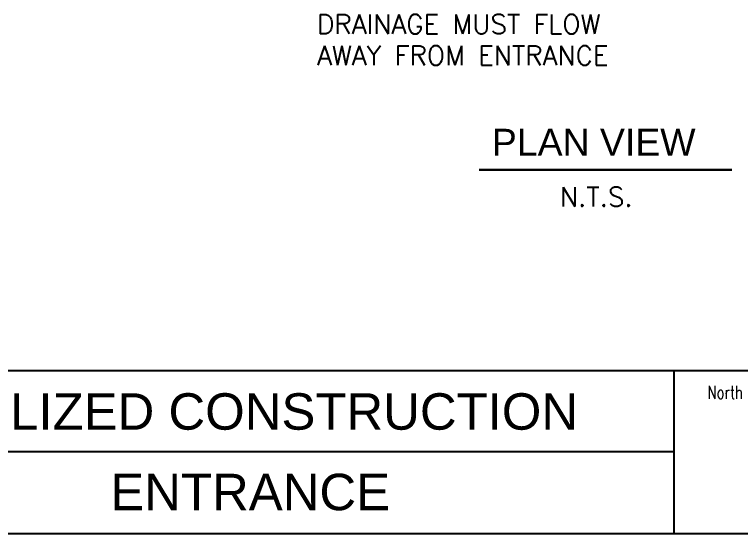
# Paper-space layout 'ECDetails' of a CAD drawing. Extents: x -17.7 to 50.7, y 16.3 to 38.3.
# Drawn here: x -15.48 to -12.256, y 27.676 to 29.975 of the extents above; entities that cross this region are included whole.
import ezdxf
from ezdxf.enums import TextEntityAlignment as Align

# ---------------------------------------------------------------- set-up
doc = ezdxf.new("R2010")
doc.units = 0
doc.header["$MEASUREMENT"] = 0
doc.layers.add('D-SCE', color=7, linetype='Continuous')
doc.styles.add('LOGO', font='SIMPLEX', dxfattribs={"height": 0.15})
doc.styles.add('ROMANS', font='romans.shx', dxfattribs={"height": 3.5})
doc.styles.get("Standard").update_dxf_attribs({"font": 'ARIAL.TTF'})

psp = doc.layouts.new('ECDetails')

# ---------------------------------------------------------------- linework, layer by layer
at = {"layer": 'D-SCE', "color": 7}
for p, q in [((-16.2855, 28.3981), (-9.1625, 28.3981)), ((-12.5554, 28.3981), (-12.5554, 27.6759)), ((-12.5554, 28.037), (-16.2855, 28.037)), ((-16.2855, 27.6759), (-9.1605, 27.6759))]:
    psp.add_line(p, q, dxfattribs=at)
at = {"layer": 'D-SCE', "color": 1, "const_width": 0.0095}
psp.add_lwpolyline([(-13.4196, 29.2872), (-12.2976, 29.2872)], dxfattribs=at)

# ---------------------------------------------------------------- texts
at = {"layer": 'D-SCE', "color": 6, "style": 'ROMANS'}
for s, p in [('DRAINAGE MUST FLOW', (-14.1384, 29.8898)), ('AWAY FROM ENTRANCE', (-14.1384, 29.7514))]:
    psp.add_text(s, height=0.0855, dxfattribs=at).set_placement(p)
at = {"layer": 'D-SCE', "color": 1}
for s, height, p in [('PLAN VIEW', 0.11875, (-13.3626, 29.3503)), ('STABILIZED CONSTRUCTION', 0.1615, (-16.1512, 28.1356)), ('ENTRANCE', 0.1615, (-15.0551, 27.7789))]:
    psp.add_text(s, height=height, dxfattribs=at).set_placement(p)
at = {"layer": 'D-SCE', "color": 5, "style": 'ROMANS'}
psp.add_text('N.T.S.', height=0.0855, dxfattribs=at).set_placement((-13.0605, 29.1247))
at = {"layer": 'D-SCE', "color": 8, "style": 'LOGO', "width": 0.665223}
psp.add_text('North Central Texas Council of Governments', height=0.057, dxfattribs=at).set_placement((-12.4064, 28.2727), (-11.0991, 28.2727), align=Align.FIT)

doc.saveas('drawing.dxf')
